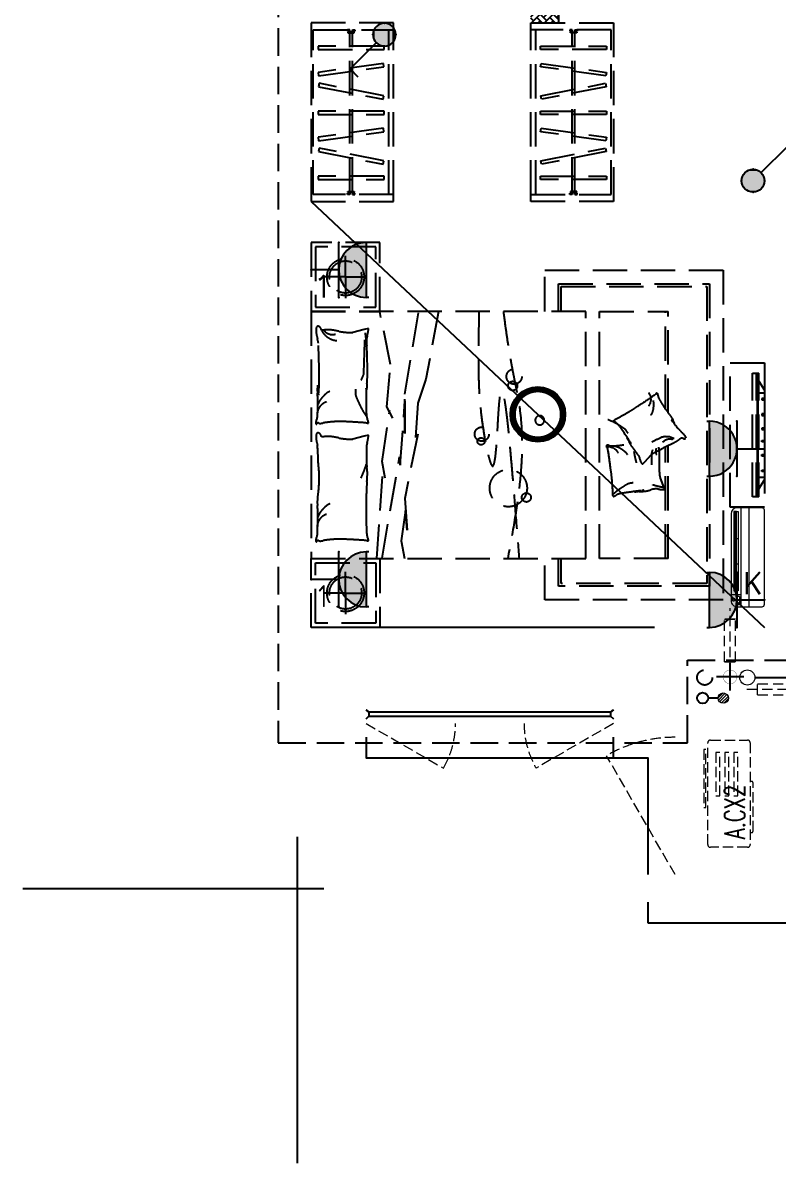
# Model space of a CAD drawing. Extents: x 3443499 to 7125205, y -1700016 to -264854.
# Drawn here: x 3685909 to 3691409, y -840553 to -832253 of the extents above; entities that cross this region are included whole.
import ezdxf
from ezdxf.enums import TextEntityAlignment as Align

# ---------------------------------------------------------------- set-up
doc = ezdxf.new("R2010")
doc.units = 0
doc.header["$LTSCALE"] = 1000
doc.header["$MEASUREMENT"] = 0
for name, pattern in [('__DASH', [0.35, 0.25, -0.1]), ('A户型$0$DASH', [0.35, 0.25, -0.1]), ('DASH', [0.35, 0.25, -0.1]), ('HIDDEN', [0.375, 0.25, -0.125])]:
    doc.linetypes.add(name, pattern=pattern)
doc.layers.get('0').update_dxf_attribs({"linetype": 'CONTINUOUS'})
for name, color, linetype in [('!!电气', 1, 'CONTINUOUS'), ('!校对', 2, 'CONTINUOUS'), ('3-栏杆1', 252, 'CONTINUOUS'), ('3.5方案汇报，与郭总、侯月琴确定户型_t8$0$2020.03.04 -1安徽标准化洋房户型(UA）_t8_t8$0$看线', 154, 'CONTINUOUS'), ('5fur', 175, 'CONTINUOUS'), ('EQUIP-插座', 3, 'CONTINUOUS'), ('EQUIP-照明', 3, 'CONTINUOUS'), ('LVTRY', 252, 'CONTINUOUS'), ('TEL_TEXT', 7, 'CONTINUOUS'), ('VPIPE-凝结', 150, 'CONTINUOUS'), ('VPIPE-雨水', 4, 'DASH'), ('保温', 6, 'CONTINUOUS'), ('机电标识类', 1, 'CONTINUOUS'), ('看线', 185, 'CONTINUOUS')]:
    doc.layers.add(name, color=color, linetype=linetype)
for name, color, linetype, lineweight in [('EQUIP_地漏', 7, 'CONTINUOUS', 18), ('VPIPE-废水', 31, 'TG_F', 18), ('WINDOW', 146, 'CONTINUOUS', 20), ('平面-空调室内机', 176, 'CONTINUOUS', 9), ('平面-空调预留孔', 252, 'CONTINUOUS', 15), ('空调', 76, 'CONTINUOUS', 13)]:
    doc.layers.add(name, color=color, linetype=linetype, lineweight=lineweight)
doc.styles.add('_TCH_DIM', font='SIMPLEX', dxfattribs={"bigfont": 'GBCBIG'})
doc.styles.add('_TEL_ATTDEF', font='gbenor', dxfattribs={"bigfont": 'gbcbig'})
doc.styles.add('_TEL_DIM', font='SIMPLEX', dxfattribs={"width": 0.8, "height": 3.5, "bigfont": 'HZTXT'})
doc.styles.add('DIM_FONT', font='SIMPLEX', dxfattribs={"width": 0.7, "bigfont": 'GBCBIG'})
doc.styles.get("Standard").update_dxf_attribs({"font": 'gbenor.shx', "bigfont": 'gbcbig.shx'})
doc.styles.add('TG_LINETYPE', font='SIMPLEX', dxfattribs={"width": 0.8, "height": 3, "bigfont": 'HZTXT'})
doc.linetypes.add('TG_F', pattern='A,2,-0.3,["F",TG_LINETYPE,S=0.1,R=0,X=-0.23,Y=-0.15],0', length=2.3)

# ---------------------------------------------------------------- blocks, each defined once
blk = doc.blocks.new('$equip$00001150')
at = {"const_width": 0.1}
blk.add_lwpolyline([(-0.45, 0, 1), (0.45, 0, 1)], format="xyb", close=True, dxfattribs=at)
blk.add_circle((0, 0), 0.5)
at = {"flags": 9}
blk.add_attdef('A', (0, 0), '', height=0.00002, dxfattribs=at)
blk = doc.blocks.new('$equip$00001237')
for p, q in [((-0.5, 1.05), (-0.5, 1)), ((0.5, 1.05), (0.5, 1)), ((-0.5, 1), (0.5, 1)), ((0.5, 0.5), (-0.5, 0.5)), ((0, 0.5), (0, 0))]:
    blk.add_line(p, q)
blk.add_arc((0, 1), 0.5, 180, 0)
for p in [(0, 1), (-0.5, 0.5), (0.5, 0.5), (0, 0)]:
    blk.add_point(p)
for points in [[(0.433, 0.75), (-0.433, 0.75), (0.5, 1), (-0.5, 1)], [(0.25, 0.567), (-0.25, 0.567), (0.433, 0.75), (-0.433, 0.75)], [(0, 0.5), (0, 0.5), (0.25, 0.567), (-0.25, 0.567)]]:
    blk.add_solid(points)
at = {"flags": 9}
blk.add_attdef('A', (0, 0), '', height=0.00002, dxfattribs=at)
blk = doc.blocks.new('$equip$00001764')
for p, q in [((-0.5, 1.05), (-0.5, 1)), ((0.5, 1.05), (0.5, 1)), ((-0.5, 1), (0.5, 1)), ((0.5, 0.5), (-0.5, 0.5)), ((0, 0.5), (0, 0))]:
    blk.add_line(p, q)
blk.add_arc((0, 1), 0.5, 180, 0)
for p in [(-0.5, 0.5), (0.5, 0.5), (0, 0)]:
    blk.add_point(p)
for points in [[(0.433, 0.75), (-0.433, 0.75), (0.5, 1), (-0.5, 1)], [(0.25, 0.567), (-0.25, 0.567), (0.433, 0.75), (-0.433, 0.75)], [(0, 0.5), (0, 0.5), (0.25, 0.567), (-0.25, 0.567)]]:
    blk.add_solid(points)
at = {"color": 7, "style": '_TEL_DIM'}
blk.add_attdef('$TEXT$', text='', height=0.4, dxfattribs=at).set_placement((0.303, 0.211), align=Align.MIDDLE_CENTER)
at = {"color": 7, "style": '_TEL_DIM', "flags": 1}
blk.add_attdef('A', text='', height=0.00002, dxfattribs=at).set_placement((0, 0), align=Align.MIDDLE_CENTER)
blk = doc.blocks.new('$equip$00001962')
for p, q in [((0.147, 0.356), (0.625, 0.833)), ((0.625, 0.833), (0.766, 0.692))]:
    blk.add_line(p, q)
blk.add_circle((0, 0.208), 0.208)
for p in [(0, 0.417), (-0.208, 0.208), (0.208, 0.208), (0, 0)]:
    blk.add_point(p)
for points in [[(0, 0.417), (0, 0.417), (-0.104, 0.389), (0.104, 0.389)], [(-0.18, 0.313), (0.18, 0.313), (-0.208, 0.208), (0.208, 0.208)], [(-0.18, 0.104), (0.18, 0.104), (-0.208, 0.208), (0.208, 0.208)], [(-0.104, 0.389), (0.104, 0.389), (-0.18, 0.313), (0.18, 0.313)], [(-0.104, 0.028), (0.104, 0.028), (-0.18, 0.104), (0.18, 0.104)], [(0, 0), (0, 0), (-0.104, 0.028), (0.104, 0.028)]]:
    blk.add_solid(points)
at = {"layer": 'TEL_TEXT', "style": '_TEL_DIM', "flags": 1}
blk.add_attdef('A', text='', height=0.00002, dxfattribs=at).set_placement((0, 0), align=Align.MIDDLE_CENTER)
blk = doc.blocks.new('A$C00A30745')
at = {"layer": '5fur', "color": 252, "linetype": 'A户型$0$DASH'}
for p, q in [((600, 4400), (0, 4400)), ((0, 4400), (0, 3100)), ((600, 4350), (600, 4400)), ((1600, 4350), (1600, 4400)), ((1600, 4400), (2200, 4400)), ((2200, 4400), (2200, 3100)), ((15, 3150), (15, 4350)), ((15, 4350), (600, 4350)), ((280, 4350), (263.4, 4350)), ((263.4, 4350), (263.4, 4339.8)), ((263.4, 4339.8), (280, 4339.8)), ((313.4, 4332.2), (267.1, 4332.2)), ((267.1, 4332.2), (267.1, 4327.8)), ((267.1, 4327.8), (313.4, 4327.8)), ((280, 4332.2), (280, 4350)), ((280, 4339.8), (280, 4350)), ((280, 3172.1), (280, 4327.8)), ((300.5, 4332.2), (300.5, 4350)), ((300.5, 4350), (317.1, 4350)), ((300.5, 4339.8), (300.5, 4350)), ((317.1, 4339.8), (300.5, 4339.8)), ((300.5, 3172.1), (300.5, 4327.8)), ((313.4, 4327.8), (313.4, 4332.2)), ((317.1, 4350), (317.1, 4339.8)), ((565, 3150), (565, 4350)), ((600, 3150), (600, 4350)), ((2185, 4350), (1600, 4350)), ((1600, 3150), (1600, 4350)), ((1635, 3150), (1635, 4350)), ((1899.5, 4350), (1882.9, 4350)), ((1882.9, 4350), (1882.9, 4339.8)), ((1882.9, 4339.8), (1899.5, 4339.8)), ((1886.6, 4332.2), (1932.9, 4332.2)), ((1886.6, 4327.8), (1886.6, 4332.2)), ((1932.9, 4327.8), (1886.6, 4327.8)), ((1899.5, 4332.2), (1899.5, 4350)), ((1899.5, 4339.8), (1899.5, 4350)), ((1899.5, 3172.1), (1899.5, 4327.8)), ((1920, 4332.2), (1920, 4350)), ((1920, 4350), (1936.6, 4350)), ((1920, 4339.8), (1920, 4350)), ((1936.6, 4339.8), (1920, 4339.8)), ((1920, 3172.1), (1920, 4327.8)), ((1932.9, 4332.2), (1932.9, 4327.8)), ((1936.6, 4350), (1936.6, 4339.8)), ((2185, 3150), (2185, 4350)), ((530, 4229.6), (50, 4229.6)), ((50, 4229.6), (50, 4204.6)), ((50, 4204.6), (530, 4204.6)), ((530, 4204.6), (530, 4229.6)), ((1670, 4204.6), (1670, 4229.6)), ((1670, 4229.6), (2150, 4229.6)), ((2150, 4204.6), (1670, 4204.6)), ((2150, 4229.6), (2150, 4204.6)), ((526, 4104.7), (50.6, 4039.1)), ((54, 4014.3), (529.5, 4080)), ((529.5, 4080), (526, 4104.7)), ((1670.5, 4080), (1674, 4104.7)), ((2146, 4014.3), (1670.5, 4080)), ((1674, 4104.7), (2149.5, 4039.1)), ((50.6, 4039.1), (54, 4014.3)), ((2149.5, 4039.1), (2146, 4014.3)), ((56.7, 3959.7), (52, 3935.1)), ((52, 3935.1), (523.3, 3844.5)), ((528, 3869), (56.7, 3959.7)), ((1672, 3869), (2143.3, 3959.7)), ((2148, 3935.1), (1676.7, 3844.5)), ((2143.3, 3959.7), (2148, 3935.1)), ((523.3, 3844.5), (528, 3869)), ((1676.7, 3844.5), (1672, 3869)), ((530, 3757.1), (50, 3757.1)), ((50, 3757.1), (50, 3732.1)), ((530, 3732.1), (530, 3757.1)), ((1670, 3732.1), (1670, 3757.1)), ((1670, 3757.1), (2150, 3757.1)), ((2150, 3757.1), (2150, 3732.1)), ((50, 3732.1), (530, 3732.1)), ((2150, 3732.1), (1670, 3732.1)), ((526, 3632.2), (50.6, 3566.6)), ((54, 3541.8), (529.5, 3607.5)), ((529.5, 3607.5), (526, 3632.2)), ((1670.5, 3607.5), (1674, 3632.2)), ((2146, 3541.8), (1670.5, 3607.5)), ((1674, 3632.2), (2149.5, 3566.6)), ((50.6, 3566.6), (54, 3541.8)), ((56.7, 3487.2), (52, 3462.6)), ((528, 3396.5), (56.7, 3487.2)), ((1672, 3396.5), (2143.3, 3487.2)), ((2143.3, 3487.2), (2148, 3462.6)), ((2149.5, 3566.6), (2146, 3541.8)), ((52, 3462.6), (523.3, 3372)), ((2148, 3462.6), (1676.7, 3372)), ((523.3, 3372), (528, 3396.5)), ((1676.7, 3372), (1672, 3396.5)), ((530, 3284.6), (50, 3284.6)), ((50, 3284.6), (50, 3259.6)), ((50, 3259.6), (530, 3259.6)), ((530, 3259.6), (530, 3284.6)), ((1670, 3259.6), (1670, 3284.6)), ((1670, 3284.6), (2150, 3284.6)), ((2150, 3259.6), (1670, 3259.6)), ((2150, 3284.6), (2150, 3259.6)), ((263.4, 3160.2), (280, 3160.2)), ((263.4, 3150), (263.4, 3160.2)), ((267.1, 3172.2), (313.4, 3172.2)), ((267.1, 3167.8), (267.1, 3172.2)), ((313.4, 3167.8), (267.1, 3167.8)), ((280, 3167.8), (280, 3150)), ((280, 3150), (280, 3167.8)), ((280, 3160.2), (280, 3150)), ((300.5, 3167.8), (300.5, 3150)), ((300.5, 3150), (300.5, 3167.8)), ((300.5, 3160.2), (300.5, 3150)), ((317.1, 3160.2), (300.5, 3160.2)), ((313.4, 3172.2), (313.4, 3167.8)), ((317.1, 3150), (317.1, 3160.2)), ((1882.9, 3160.2), (1899.5, 3160.2)), ((1882.9, 3150), (1882.9, 3160.2)), ((1886.6, 3172.2), (1886.6, 3167.8)), ((1932.9, 3172.2), (1886.6, 3172.2)), ((1886.6, 3167.8), (1932.9, 3167.8)), ((1899.5, 3167.8), (1899.5, 3150)), ((1899.5, 3150), (1899.5, 3167.8)), ((1899.5, 3160.2), (1899.5, 3150)), ((1920, 3167.8), (1920, 3150)), ((1920, 3150), (1920, 3167.8)), ((1920, 3160.2), (1920, 3150)), ((1936.6, 3160.2), (1920, 3160.2)), ((1932.9, 3167.8), (1932.9, 3172.2)), ((1936.6, 3150), (1936.6, 3160.2)), ((0, 3100), (600, 3100)), ((600, 3150), (15, 3150)), ((280, 3150), (263.4, 3150)), ((300.5, 3150), (317.1, 3150)), ((600, 3100), (600, 3150)), ((1600, 3150), (2185, 3150)), ((1600, 3100), (1600, 3150)), ((2200, 3100), (1600, 3100)), ((1899.5, 3150), (1882.9, 3150)), ((1920, 3150), (1936.6, 3150)), ((0, 2800), (0, 2300)), ((500, 2800), (0, 2800)), ((30, 2770), (30, 2330)), ((470, 2770), (30, 2770)), ((470, 2330), (470, 2770)), ((500, 2300), (500, 2800)), ((250, 2550), (250, 2705)), ((1700, 2300), (1700, 2600)), ((1700, 2600), (3000, 2600)), ((3000, 2600), (3000, 200)), ((250, 2550), (95, 2550)), ((250, 2550), (250, 2395)), ((250, 2550), (405, 2550)), ((1800, 2300), (1800, 2500)), ((1800, 2500), (2900, 2500)), ((2900, 2500), (2900, 300)), ((1820, 2300), (1820, 2480)), ((1820, 2480), (2880, 2480)), ((2880, 2480), (2880, 320)), ((30, 2330), (470, 2330)), ((0, 2300), (0, 500)), ((2000, 2300), (0, 2300)), ((0, 2300), (500, 2300)), ((577.2, 1911.9), (498.5, 2300)), ((681.6, 1697.4), (781.9, 2300)), ((926.6, 2300), (835.5, 1807.4)), ((2000, 500), (2000, 2300)), ((2100, 500), (2100, 2300)), ((2100, 2300), (2600, 2300)), ((2580, 1589.4), (2580, 2300)), ((2600, 1562.3), (2600, 2300)), ((386.2, 2167.8), (303.6, 2147.1)), ((416.2, 2175.3), (386.2, 2167.8)), ((549.7, 1603.9), (577.2, 1911.9)), ((3050, 1925), (3300, 1925)), ((3050, 875), (3050, 1925)), ((3300, 1925), (3300, 875)), ((3213.4, 950), (3213.4, 1850)), ((3213.4, 1850), (3257.8, 1850)), ((3241.9, 950), (3241.9, 1850)), ((3241.9, 1843.3), (3257.8, 1843.3)), ((3241.9, 1834.2), (3257.8, 1834.2)), ((3257.8, 950), (3257.8, 1850)), ((835.5, 1807.4), (775.1, 1631.4)), ((3241.9, 1825), (3257.8, 1825)), ((3241.9, 1815.9), (3257.8, 1815.9)), ((3241.9, 1806.7), (3257.8, 1806.7)), ((3241.9, 1797.6), (3257.8, 1797.6)), ((3241.9, 1788.4), (3257.8, 1788.4)), ((3241.9, 1779.3), (3257.8, 1779.3)), ((3241.9, 1770.1), (3257.8, 1770.1)), ((3241.9, 1761), (3257.8, 1761)), ((3241.9, 1751.8), (3257.8, 1751.8)), ((3257.8, 1792), (3300, 1725.3)), ((681.6, 1411.3), (681.6, 1697.4)), ((3241.9, 1742.7), (3257.8, 1742.7)), ((3241.9, 1733.5), (3257.8, 1733.5)), ((3241.9, 1724.4), (3257.8, 1724.4)), ((3241.9, 1715.2), (3257.8, 1715.2)), ((3241.9, 1706.1), (3257.8, 1706.1)), ((3241.9, 1696.9), (3257.8, 1696.9)), ((3241.9, 1687.8), (3257.8, 1687.8)), ((3241.9, 1678.6), (3257.8, 1678.6)), ((3241.9, 1669.5), (3257.8, 1669.5)), ((3241.9, 1660.3), (3257.8, 1660.3)), ((3257.8, 1707.4), (3300, 1707.4)), ((3280.4, 1666.6), (3280.4, 1655.9)), ((3300, 1666.6), (3280.4, 1666.6)), ((3300, 1725.3), (3300, 1074.7)), ((3300, 1655.9), (3300, 1666.6)), ((516.7, 1207.8), (571.7, 1581.9)), ((593.7, 1521.4), (549.7, 1603.9)), ((648.6, 1180.3), (681.6, 1647.9)), ((681.6, 1647.9), (681.6, 1411.3)), ((775.1, 1631.4), (753.3, 1296.7)), ((3241.9, 1651.2), (3257.8, 1651.2)), ((3241.9, 1642), (3257.8, 1642)), ((3241.9, 1632.8), (3257.8, 1632.8)), ((3241.9, 1623.7), (3257.8, 1623.7)), ((3241.9, 1614.5), (3257.8, 1614.5)), ((3241.9, 1605.4), (3257.8, 1605.4)), ((3241.9, 1596.2), (3257.8, 1596.2)), ((3241.9, 1587.1), (3257.8, 1587.1)), ((3241.9, 1577.9), (3257.8, 1577.9)), ((3280.4, 1655.9), (3300, 1655.9)), ((3241.9, 1568.8), (3257.8, 1568.8)), ((3241.9, 1559.6), (3257.8, 1559.6)), ((3241.9, 1550.5), (3257.8, 1550.5)), ((3241.9, 1541.3), (3257.8, 1541.3)), ((3241.9, 1532.2), (3257.8, 1532.2)), ((3241.9, 1523), (3257.8, 1523)), ((3241.9, 1513.9), (3257.8, 1513.9)), ((3241.9, 1504.7), (3257.8, 1504.7)), ((3241.9, 1495.6), (3257.8, 1495.6)), ((3280.4, 1553.5), (3280.4, 1542.8)), ((3300, 1553.5), (3280.4, 1553.5)), ((3280.4, 1542.8), (3300, 1542.8)), ((3300, 1542.8), (3300, 1553.5)), ((3241.9, 1486.4), (3257.8, 1486.4)), ((3241.9, 1477.3), (3257.8, 1477.3)), ((3241.9, 1468.1), (3257.8, 1468.1)), ((3241.9, 1459), (3257.8, 1459)), ((3241.9, 1449.8), (3257.8, 1449.8)), ((3241.9, 1440.7), (3257.8, 1440.7)), ((3241.9, 1431.5), (3257.8, 1431.5)), ((3241.9, 1422.4), (3257.8, 1422.4)), ((3241.9, 1413.2), (3257.8, 1413.2)), ((3280.4, 1450.5), (3280.4, 1439.8)), ((3300, 1450.5), (3280.4, 1450.5)), ((3280.4, 1439.8), (3300, 1439.8)), ((3300, 1439.8), (3300, 1450.5)), ((386.2, 1391.5), (303.6, 1370.8)), ((416.2, 1399), (386.2, 1391.5)), ((775.1, 1405.8), (681.6, 938.2)), ((3241.9, 1404), (3257.8, 1404)), ((3241.9, 1394.9), (3257.8, 1394.9)), ((3241.9, 1385.7), (3257.8, 1385.7)), ((3241.9, 1376.6), (3257.8, 1376.6)), ((3241.9, 1367.4), (3257.8, 1367.4)), ((3241.9, 1358.3), (3257.8, 1358.3)), ((3241.9, 1349.1), (3257.8, 1349.1)), ((3241.9, 1340), (3257.8, 1340)), ((3241.9, 1330.8), (3257.8, 1330.8)), ((3280.4, 1349.5), (3280.4, 1360.2)), ((3280.4, 1360.2), (3300, 1360.2)), ((3300, 1349.5), (3280.4, 1349.5)), ((3300, 1360.2), (3300, 1349.5)), ((2428.4, 1205.4), (2475.9, 1256.8)), ((2580, 500), (2580, 1312.1)), ((2600, 500), (2600, 1321.6)), ((3241.9, 1321.7), (3257.8, 1321.7)), ((3241.9, 1312.5), (3257.8, 1312.5)), ((3241.9, 1303.4), (3257.8, 1303.4)), ((3241.9, 1294.2), (3257.8, 1294.2)), ((3241.9, 1285.1), (3257.8, 1285.1)), ((3241.9, 1275.9), (3257.8, 1275.9)), ((3241.9, 1266.8), (3257.8, 1266.8)), ((3241.9, 1257.6), (3257.8, 1257.6)), ((3241.9, 1248.5), (3257.8, 1248.5)), ((3280.4, 1246.5), (3280.4, 1257.2)), ((3280.4, 1257.2), (3300, 1257.2)), ((3300, 1246.5), (3280.4, 1246.5)), ((3300, 1257.2), (3300, 1246.5)), ((478.8, 500), (522.2, 1163.8)), ((516.7, 503.7), (643.1, 1240.8)), ((538.7, 1086.8), (516.7, 1207.8)), ((643.1, 1240.8), (648.6, 1180.3)), ((2411.2, 1186.8), (2428.4, 1205.4)), ((3241.9, 1239.3), (3257.8, 1239.3)), ((3241.9, 1230.2), (3257.8, 1230.2)), ((3241.9, 1221), (3257.8, 1221)), ((3241.9, 1211.9), (3257.8, 1211.9)), ((3241.9, 1202.7), (3257.8, 1202.7)), ((3241.9, 1193.6), (3257.8, 1193.6)), ((3241.9, 1184.4), (3257.8, 1184.4)), ((3241.9, 1175.2), (3257.8, 1175.2)), ((3241.9, 1166.1), (3257.8, 1166.1)), ((2565.8, 1028.4), (2539.8, 1093.4)), ((3241.9, 1156.9), (3257.8, 1156.9)), ((3241.9, 1147.8), (3257.8, 1147.8)), ((3241.9, 1138.6), (3257.8, 1138.6)), ((3241.9, 1129.5), (3257.8, 1129.5)), ((3241.9, 1120.3), (3257.8, 1120.3)), ((3241.9, 1111.2), (3257.8, 1111.2)), ((3241.9, 1102), (3257.8, 1102)), ((3241.9, 1092.9), (3257.8, 1092.9)), ((3241.9, 1083.7), (3257.8, 1083.7)), ((3257.8, 1092.5), (3300, 1092.5)), ((3280.4, 1133.4), (3280.4, 1144.1)), ((3280.4, 1144.1), (3300, 1144.1)), ((3300, 1133.4), (3280.4, 1133.4)), ((3300, 1144.1), (3300, 1133.4)), ((2575.2, 1004.8), (2565.8, 1028.4)), ((3241.9, 1074.6), (3257.8, 1074.6)), ((3241.9, 1065.4), (3257.8, 1065.4)), ((3241.9, 1056.3), (3257.8, 1056.3)), ((3241.9, 1047.1), (3257.8, 1047.1)), ((3241.9, 1038), (3257.8, 1038)), ((3241.9, 1028.8), (3257.8, 1028.8)), ((3241.9, 1019.7), (3257.8, 1019.7)), ((3241.9, 1010.5), (3257.8, 1010.5)), ((3241.9, 1001.4), (3257.8, 1001.4)), ((3257.8, 1008), (3300, 1074.7)), ((681.6, 938.2), (698.1, 707.2)), ((3257.8, 950), (3213.4, 950)), ((3241.9, 992.2), (3257.8, 992.2)), ((3241.9, 983.1), (3257.8, 983.1)), ((3241.9, 973.9), (3257.8, 973.9)), ((3241.9, 964.8), (3257.8, 964.8)), ((3241.9, 955.6), (3257.8, 955.6)), ((687.1, 850.2), (654.1, 630.2)), ((698.1, 707.2), (687.1, 850.2)), ((3300, 875), (3050, 875)), ((654.1, 630.2), (678.8, 500)), ((0, 500), (2000, 500)), ((0, 0), (0, 500)), ((0, 500), (500, 500)), ((500, 500), (500, 0)), ((1700, 200), (1700, 500)), ((1800, 300), (1800, 500)), ((1820, 320), (1820, 500)), ((2600, 500), (2100, 500)), ((30, 30), (30, 470)), ((30, 470), (470, 470)), ((470, 470), (470, 30)), ((250, 250), (250, 405)), ((250, 250), (95, 250)), ((250, 250), (250, 95)), ((250, 250), (405, 250)), ((2900, 300), (1800, 300)), ((2880, 320), (1820, 320)), ((3000, 200), (1700, 200)), ((500, 0), (0, 0)), ((470, 30), (30, 30))]:
    blk.add_line(p, q, dxfattribs=at)
for centre, radius in [((250, 2550), 135), ((250, 2550), 117), ((1477.4, 1825.4), 55.7), ((1467, 1757.3), 33.5), ((1241.9, 1406.3), 51.6), ((1236.6, 1353.9), 26.2), ((1435.5, 1013.4), 135.8), ((1566.4, 945.3), 33.1), ((250, 250), 135), ((250, 250), 117)]:
    blk.add_circle(centre, radius, dxfattribs=at)
for centre, radius, start, end in [((125.8, 2163.2), 90.4, 168.72762, 180), ((196.5, 2163.2), 161.1, 180, 188.43719), ((50, 2178.3), 13.1, 63.41948, 168.72762), ((40.6, 2159.5), 34.2, 4.40021, 63.41948), ((127.8, 1673.4), 491.8, 90, 96.23236), ((199.1, 2226.3), 139.9, 207.20359, 224.90238), ((163.1, 2216.9), 89.9, 216.26407, 228.55709), ((127.8, 1961.2), 204, 80.31563, 90), ((13.7, 1292.8), 882, 77.80162, 80.31563), ((147.3, 2193.6), 270.8, 350.5159, 355.91706), ((416.4, 2174.4), 0.917, 355.91706, 104.04494), ((338.6, 2184.3), 304.8, 188.43719, 195.74398), ((-187.9, 2035.9), 242.2, 7.54685, 15.74398), ((199.1, 2226.3), 139.9, 224.90238, 242.60117), ((138.5, 2189), 52.6, 228.55709, 244.64488), ((180.6, 2278), 151.1, 244.64488, 248.18508), ((200.9, 2328.6), 205.6, 248.18508, 251.2201), ((152.8, 2187.1), 56.2, 251.2201, 270), ((199.1, 2226.3), 139.9, 242.60117, 253.48502), ((152.8, 2222.5), 91.5, 270, 284.68511), ((199.1, 2226.3), 139.9, 253.48502, 264.36887), ((267.1, 2464.9), 317.1, 257.80162, 261.99495), ((314.6, 2803.2), 658.8, 261.99495, 267.33512), ((287.2, 2212.8), 67.7, 267.33512, 284.04519), ((-54611, 3824.6), 55029.2, 357.93485, 358.25039), ((2265.2, 2340.1), 1882.9, 185.96586, 188.19562), ((547.2, 2079.5), 145.9, 173.56595, 191.55856), ((521.2, 2082.4), 119.7, 162.61359, 173.56595), ((187.8, 2186.8), 229.7, 342.61359, 350.5159), ((-5904.9, 1802.2), 5963, 359.99877, 2.5519), ((-3385.7, 1862.1), 3794.7, 359.32121, 2.84191), ((-304.1, 2114.2), 738.7, 336.51559, 338.34226), ((196.9, 1735.3), 152.4, 169.81012, 177.46141), ((1934, 1868.1), 1890.1, 183.21004, 185.38127), ((-990.8, 1802.1), 1049, 353.9133, 0), ((-304.1, 2114.2), 738.7, 334.68893, 336.51559), ((1618.3, 1673.5), 1216.5, 175.38242, 177.39037), ((-994.5, 1884.5), 1404.8, 355.38242, 357.25094), ((334, 1729.2), 289.7, 177.46141, 184.80185), ((-824.8, 1631.9), 873.2, 0.57574, 4.80185), ((374.1, 1414.3), 391.6, 136.18849, 141.61143), ((254, 1529.6), 225.2, 129.03494, 136.18849), ((143.2, 1666.2), 49.3, 118.31676, 129.03494), ((214.8, 1533.4), 200.2, 113.00277, 118.31676), ((593.9, 1715.8), 272.1, 176.4448, 184.08277), ((380.4, 1700.6), 58, 184.08277, 200.67428), ((800.1, 1859), 506.6, 200.67428, 204.32653), ((6117.7, 1644.8), 5718.5, 179.02962, 180.28654), ((340.7, 1721), 62.9, 7.22403, 19.21371), ((4123.7, -1004.9), 3143.6, 121.67181, 123.77805), ((2534.5, 1733.6), 81.5, 197.2772, 217.42832), ((2551.2, 1680), 81.5, 177.12608, 197.2772), ((2589, 1556), 162.9, 130.89334, 135.3219), ((2348.8, 1830.9), 202.1, 311.34593, 315.3219), ((2487, 1715.1), 26.9, 281.79146, 311.34593), ((2515.4, 1687.6), 12.8, 101.79146, 145.20284), ((2515.2, 1702.6), 3.51, 145.20284, 225.1055), ((2511.9, 1706.5), 1.9, 283.64848, 45.1055), ((2514.8, 1710.1), 2.81, 235.00075, 283.64848), ((2531.9, 1720), 20.6, 217.51499, 235.00075), ((2543.7, 1704.1), 23.7, 182.56119, 217.51499), ((2485.8, 1668.9), 44.3, 2.56119, 27.95326), ((1953.9, 1320.6), 674.3, 27.95326, 31.30456), ((141.7, 1546.5), 99.2, 143.91364, 164.06476), ((-1445.8, 1625.6), 1494.3, 358.09211, 0.57574), ((267.1, 1537.9), 234, 152.76041, 159.13972), ((127.3, 1609.9), 76.8, 141.61143, 152.76041), ((141.7, 1546.5), 99.2, 126.17665, 143.91364), ((141.7, 1546.5), 99.2, 108.43965, 126.17665), ((1643.6, 2240.3), 1432.3, 204.32653, 206.49848), ((641.6, 1740.7), 312.6, 206.49848, 212.13498), ((1563.3, 1622.1), 1164, 180.28654, 183.57397), ((2899.1, 611.1), 1121.5, 120.15749, 121.57936), ((2667.9, 1133.1), 557.6, 121.57936, 126.58119), ((2532.1, 1580.6), 81.5, 141.6521, 159.38909), ((2549.6, 1627.1), 81.5, 159.38909, 177.12608), ((2665.1, 1530.6), 185, 162.24738, 169.40094), ((2809.4, 1558), 321.7, 169.40094, 174.82388), ((2680.8, 1670.5), 192.2, 185.97286, 192.35216), ((2555.9, 1623.7), 63.1, 174.82388, 185.97286), ((1529.3, 954), 1227.5, 31.30456, 33.78819), ((2013, 1150), 717.3, 33.78819, 38.01429), ((62.2, 1490.7), 28.9, 149.34875, 184.30254), ((-9.1, 1532.9), 53.9, 329.34875, 354.74081), ((141.7, 1546.5), 99.2, 164.06476, 184.21588), ((-772.7, 1603.2), 820.8, 354.74081, 358.09211), ((224.8, 585.6), 913.1, 93.36875, 97.6809), ((211.1, 819.5), 678.7, 88.36691, 93.36875), ((191.5, 133.3), 1365.2, 86.94504, 88.36691), ((-462.4, -12119.6), 13635.6, 86.49514, 86.94504), ((993.8, 1962), 728.6, 212.13498, 215.82629), ((547.2, 1558.6), 145.9, 183.57397, 192.86904), ((449.1, 1536.2), 45.3, 192.86904, 207.28412), ((340.6, 1480.3), 76.7, 16.22115, 27.28412), ((330.3, 1477.3), 87.5, 7.12039, 16.22115), ((2409.8, 2057.6), 598.6, 245.34743, 249.03873), ((2325.2, 1720.5), 256.8, 239.71093, 245.34743), ((2196.6, 1519.5), 15.9, 293.21409, 319.91021), ((2202.1, 1504.2), 1.09, 319.91021, 40.33284), ((2156.2, 1448.9), 71.9, 40.33284, 49.4336), ((2339.5, 1280.1), 263.8, 113.21409, 119.70759), ((2179.9, 1440.6), 63, 49.4336, 60.49656), ((7862.9, -8162.7), 11201.4, 119.70759, 120.15749), ((2617, 1466.2), 164.5, 146.21521, 151.52921), ((2518.9, 1545.3), 40.5, 151.52921, 162.24738), ((2813.9, 1670.3), 238, 210.67386, 218.01429), ((2196.9, 1144.4), 560.8, 33.21245, 40.7593), ((2754.7, 1597.7), 159, 213.23473, 227.4115), ((2741.6, 1572.7), 125.2, 203.02257, 210.67386), ((2246.9, 1310.6), 434.8, 23.02257, 27.12575), ((58.4, 1490.4), 25.1, 184.30254, 201.7883), ((38.3, 1482.4), 3.42, 201.7883, 250.43603), ((37.9, 1481.3), 2.32, 250.43603, 11.89306), ((50, 1402.1), 13.1, 63.41948, 168.72762), ((44.4, 1482.7), 4.28, 111.9904, 191.89306), ((48.6, 1472.2), 15.6, 68.57902, 111.9904), ((66.3, 1517.3), 32.8, 248.57902, 278.13348), ((40.6, 1383.2), 34.2, 4.40021, 63.41948), ((36.1, 1728.3), 246, 278.13348, 282.10946), ((129.3, 1293.9), 198.3, 97.6809, 102.10946), ((351.5, 1169.8), 321.2, 80.00164, 86.49514), ((410.6, 1505.2), 19.3, 260.00164, 286.69777), ((415.8, 1487.9), 1.32, 286.69777, 7.12039), ((2849.6, 2479.8), 1176.6, 237.53897, 239.71093), ((2246.7, 1515.3), 37.2, 226.08148, 240.49656), ((2324.3, 1554.7), 119.8, 216.78642, 226.08148), ((3038.6, 1996.1), 956.2, 213.49899, 216.78642), ((2501.4, 1800.1), 416.2, 233.88673, 237.53897), ((6246.1, 3929.7), 4697.7, 212.24207, 213.49899), ((2315.9, 1477.7), 47.6, 217.29522, 233.88673), ((2482.1, 1549.8), 223.5, 209.65725, 217.29522), ((2535.5, 1301.5), 199, 40.7593, 48.95643), ((2873.3, 1597.8), 250.4, 221.64964, 228.95643), ((125.8, 1387), 90.4, 168.72762, 180), ((196.5, 1387), 161.1, 180, 188.43719), ((338.6, 1408), 304.8, 188.43719, 195.74398), ((127.8, 897.1), 491.8, 90, 96.23236), ((127.8, 1184.9), 204, 80.31563, 90), ((13.7, 516.5), 882, 77.80162, 80.31563), ((267.1, 1688.6), 317.1, 257.80162, 261.99495), ((314.6, 2027), 658.8, 261.99495, 267.33512), ((287.2, 1436.5), 67.7, 267.33512, 284.04519), ((521.2, 1306.1), 119.7, 162.61359, 173.56595), ((187.8, 1410.6), 229.7, 342.61359, 350.5159), ((147.3, 1417.3), 270.8, 350.5159, 355.91706), ((416.4, 1398.1), 0.917, 355.91706, 104.04494), ((2103, 2544.1), 1227.5, 275.86252, 278.12483), ((1368.2, 671.7), 1168.4, 34.70507, 37.22541), ((3176, 1856.8), 999.3, 208.59486, 210.60282), ((1321.1, 763), 1154, 28.59486, 30.46338), ((1821.7, 2811.1), 1601.4, 294.2755, 297.19063), ((5161.6, -4097.6), 5994.1, 114.94957, 115.82362), ((2541.9, 1501), 115, 275.81362, 286.69747), ((2519.7, 1413.3), 75.2, 303.21245, 317.89755), ((2598.6, 1503.4), 115, 258.11483, 275.81362), ((2564, 1407.6), 46.1, 284.43255, 303.21245), ((2555.9, 1534.5), 168.9, 281.39752, 284.43255), ((2581, 1493.9), 124.1, 277.85733, 281.39752), ((2611.7, 1415), 43.2, 261.76954, 277.85733), ((2667, 1489), 115, 240.41604, 258.11483), ((2643.5, 1441.3), 73.8, 249.47651, 261.76954), ((2725, 1197), 167.6, 113.52808, 123.21245), ((2914.8, 1038.6), 404, 123.21245, 129.44481), ((2696.5, 1348.7), 28.1, 37.61265, 96.63192), ((2819.6, 1481.5), 132.4, 213.21245, 221.64964), ((2728.7, 1369.9), 10.8, 96.63192, 201.94007), ((2789.6, 1421.3), 74.3, 201.94007, 213.21245), ((-4073.2, 1052.2), 4127.5, 1.80855, 3.79399), ((2065.3, 1264.2), 1664, 178.09487, 183.41789), ((2155.8, 1396.2), 81.5, 261.83517, 281.98628), ((2151.3, 1320.3), 2.81, 119.55871, 168.20644), ((2150.4, 1320.4), 1.9, 168.20644, 289.66346), ((2160.1, 1304.8), 20.6, 102.07295, 119.55871), ((2152.2, 1315.3), 3.51, 29.76081, 109.66346), ((2144.1, 1310.7), 12.8, 346.34942, 29.76081), ((2160.7, 1301.7), 23.7, 67.11915, 102.07295), ((2182.8, 1301.3), 26.9, 166.34942, 195.90389), ((2351.2, 1349.3), 202.1, 195.90389, 199.87987), ((2007.9, 1225.2), 162.9, 15.4513, 19.87987), ((-945.4, 812.9), 3143.6, 6.22977, 8.33601), ((2187.1, 1364.4), 44.3, 247.11915, 272.51122), ((2211.4, 1388.3), 81.5, 241.68405, 261.83517), ((2159.5, 1993.8), 674.3, 272.51122, 275.86252), ((2258.5, 1364.2), 81.5, 223.94705, 241.68405), ((2275.7, 1501.3), 192.2, 250.53082, 256.91013), ((2293, 1328.4), 81.5, 206.21006, 223.94705), ((2264.3, 1368.3), 63.1, 239.38184, 250.53082), ((2432.6, 1569), 321.7, 233.9589, 239.38184), ((2395.3, 1427), 185, 226.80534, 233.9589), ((2319.2, 1301.3), 40.5, 216.08717, 226.80534), ((2432.8, 1355.9), 164.5, 210.77318, 216.08717), ((2200.2, 1182.2), 189, 30.46338, 44.77101), ((1753.4, 1177.8), 606.8, 7.90137, 9.72804), ((1760, 1139.7), 606.8, 9.72804, 11.5547), ((2470.1, 1332.1), 119.9, 206.77839, 224.77101), ((2479.7, 1274.5), 98.4, 195.82603, 206.77839), ((2447.6, 1304.7), 55.6, 300.54756, 317.25764), ((4078.4, 1231.8), 1601.4, 178.83346, 181.74859), ((2590.9, 1246.9), 115, 160.37158, 171.25543), ((2590.9, 1246.9), 115, 157.22683, 160.37158), ((2258, 1756.6), 541.2, 295.20739, 300.54756), ((2553.9, 1280.3), 46.1, 168.99051, 187.77041), ((2582.7, 1284.2), 75.2, 187.77041, 202.45551), ((2674.4, 1256.8), 168.9, 165.95548, 168.99051), ((2631, 1267.7), 124.1, 163.27903, 165.95548), ((2133, 1243.6), 404, 7.77041, 9.79586), ((2439.6, 1533.7), 260.5, 291.01407, 295.20739), ((2367.3, 1275.5), 167.6, 358.08604, 7.77041), ((-3459.3, 1230), 5994.1, 359.50753, 0.38159), ((-624.5, 1092.8), 682.7, 0, 7.54685), ((-304.1, 1404.9), 738.7, 340.57202, 342.80178), ((178.9, 1119), 230.1, 357.25094, 11.55856), ((1768.7, 1097.7), 606.8, 11.5547, 13.78446), ((1780, 1051.8), 606.8, 13.78446, 16.01422), ((2219.1, 1154.2), 188.7, 15.82603, 23.72834), ((2206.4, 1097.4), 222.4, 23.72834, 29.12951), ((2410.5, 1186.4), 0.753, 29.12951, 137.25738), ((2794.4, 1158.4), 260.5, 175.57203, 179.76536), ((-990.8, 1092.8), 1049, 353.9133, 0), ((-304.1, 1404.9), 738.7, 334.68893, 336.51559), ((-304.1, 1404.9), 738.7, 336.51559, 338.34226), ((-304.1, 1404.9), 738.7, 338.34226, 340.57202), ((-994.5, 1175.3), 1404.8, 355.38242, 357.25094), ((1632.6, 1046.3), 557.6, 6.13732, 11.13916), ((1071.8, 986), 1121.5, 4.71545, 6.13732), ((3075, 1157.2), 541.2, 179.76536, 185.10553), ((2591.4, 1114), 55.6, 185.10553, 201.8156), ((3761.8, 866.6), 3362.2, 177.39037, 179.02962), ((1618.3, 964.3), 1216.5, 175.38242, 177.39037), ((-8974, 157.3), 11201.4, 4.26555, 4.71545), ((2387.2, 792.3), 256.8, 124.26889, 129.90539), ((2905.1, 32.2), 1176.6, 122.09693, 124.26889), ((2501, 676.4), 416.2, 118.44469, 122.09693), ((2325.5, 1000.5), 47.6, 101.85318, 118.44469), ((2361.6, 828.4), 223.5, 94.21521, 101.85318), ((2409.6, 1179), 189, 275.02134, 289.32897), ((2511.8, 887.5), 119.9, 91.33635, 109.32897), ((2322.2, 452.2), 606.8, 72.45933, 74.286), ((2359.4, 441.7), 606.8, 74.286, 76.11266), ((2511.3, 909), 98.4, 80.38399, 91.33635), ((2401.2, 431.5), 606.8, 76.11266, 78.34243), ((2559.2, 1192), 188.7, 260.38399, 268.2863), ((2447.4, 422), 606.8, 78.34243, 80.57219), ((2560.3, 1225.8), 222.4, 268.2863, 273.68747), ((2574.5, 1004.6), 0.753, 273.68747, 21.81534), ((334, 911.1), 289.7, 177.46141, 184.80185), ((196.9, 917.1), 152.4, 169.81012, 177.46141), ((-474.1, 1037.7), 529.3, 349.81012, 353.9133), ((6117.7, 826.7), 5718.5, 179.02962, 180.28654), ((1933.3, 970.9), 263.8, 357.77205, 4.26555), ((2212.9, 960), 15.9, 177.77205, 204.46817), ((2606.4, 530.2), 598.6, 129.90539, 133.13391), ((2199.4, 953.9), 1.09, 204.46817, 284.8908), ((2181.2, 1022.3), 71.9, 284.8908, 293.99156), ((2184.8, 1014.2), 63, 293.99156, 305.05452), ((2242.4, 932.1), 37.2, 110.63945, 125.05452), ((2271.5, 854.8), 119.8, 101.34438, 110.63945), ((2436, 34.8), 956.2, 98.05695, 101.34438), ((2960.4, -3669.8), 4697.7, 96.80003, 98.05695), ((2165.6, 2138.7), 1168.4, 279.26303, 281.78337), ((2443.5, -9.8), 999.3, 93.15282, 95.16078), ((2325.1, 2140.3), 1154, 273.15282, 275.02134), ((-824.8, 813.7), 873.2, 0.57574, 4.80185), ((127.3, 791.7), 76.8, 141.61143, 152.76041), ((374.1, 596.2), 391.6, 136.18849, 141.61143), ((254, 711.4), 225.2, 129.03494, 136.18849), ((143.2, 848), 49.3, 118.31676, 129.03494), ((214.8, 715.2), 200.2, 113.00277, 118.31676), ((141.7, 728.4), 99.2, 164.06476, 184.21588), ((-2582.7, 806.6), 2630.7, 357.06345, 358.93534), ((141.7, 728.4), 99.2, 143.91364, 164.06476), ((-1445.8, 807.5), 1494.3, 358.09211, 0.57574), ((267.1, 719.7), 234, 152.76041, 159.13972), ((141.7, 728.4), 99.2, 126.17665, 143.91364), ((141.7, 728.4), 99.2, 108.43965, 126.17665), ((1563.3, 803.9), 1164, 180.28654, 183.57397), ((-9.1, 676.8), 53.9, 329.34875, 354.74081), ((1386.3, 754.8), 985.1, 181.36432, 184.94049), ((449.1, 680), 45.3, 192.86904, 207.28412), ((62.2, 634.6), 28.9, 149.34875, 184.30254), ((58.4, 634.3), 25.1, 184.30254, 201.7883), ((38.3, 626.2), 3.42, 201.7883, 250.43603), ((37.9, 625.2), 2.32, 250.43603, 11.89306), ((44.4, 626.5), 4.28, 111.9904, 191.89306), ((48.6, 616.1), 15.6, 68.57902, 111.9904), ((66.3, 661.1), 32.8, 248.57902, 278.13348), ((36.1, 872.2), 246, 278.13348, 282.10946), ((129.3, 437.7), 198.3, 97.6809, 102.10946), ((224.8, -270.6), 913.1, 93.36875, 97.6809), ((211.1, -36.7), 678.7, 88.36691, 93.36875), ((191.5, -722.9), 1365.2, 86.94504, 88.36691), ((-462.4, -12975.8), 13635.6, 86.49514, 86.94504), ((351.5, 313.7), 321.2, 80.00164, 86.49514), ((410.6, 649), 19.3, 260.00164, 286.69777), ((340.6, 624.1), 76.7, 16.22115, 27.28412), ((330.3, 621.1), 87.5, 7.12039, 16.22115), ((415.8, 631.8), 1.32, 286.69777, 7.12039)]:
    blk.add_arc(centre, radius, start, end, dxfattribs=at)
for points, knots in [([(1220.9, 2300), (1214.8, 1876.8), (1206.6, 1619.5), (1343.6, 993.3), (1378.3, 2300), (1456.5, 1196.1), (1514.1, 500)], [0, 0, 0, 0, 692.785923, 915.160849, 1290.08623, 2337.669759, 2337.669759, 2337.669759, 2337.669759]), ([(1398.9, 2300), (1444.7, 1920.4), (1599.5, 1409), (1500.2, 875.6), (1430.3, 500)], [0, 0, 0, 0, 470.099243, 1589.098475, 1589.098475, 1589.098475, 1589.098475])]:
    blk.add_open_spline(points, degree=3, knots=knots, dxfattribs=at)
blk.add_point((2417, 997.5), dxfattribs=at)
blk = doc.blocks.new('fergve')
at = {"layer": '平面-空调预留孔', "color": 8, "linetype": 'DASH', "ltscale": 0.3}
for p, q in [((119062.7, 54987.6), (119062.7, 54977.6)), ((119072.7, 54967.6), (119425.6, 54967.6)), ((119435.6, 54977.6), (119435.6, 54987.6))]:
    blk.add_line(p, q, dxfattribs=at)
blk.add_lwpolyline([(119715.9, 54987.6), (118975.9, 54987.6, -0.414214), (118955.9, 55007.6), (118955.9, 55277.6, -0.414214), (118975.9, 55297.6), (119715.9, 55297.6, -0.414214), (119735.9, 55277.6), (119735.9, 55007.6, -0.414214)], format="xyb", close=True, dxfattribs=at)
for points in [[(119666.7, 55326.8), (119246.8, 55326.8), (119246.8, 55311.6), (119666.7, 55311.6)], [(119645.5, 55239.2), (119330, 55239.2), (119330, 55210.2), (119645.5, 55210.2)], [(119645.5, 55173.4), (119330, 55173.4), (119330, 55144.4), (119645.5, 55144.4)], [(119645.5, 55107.6), (119330, 55107.6), (119330, 55078.6), (119645.5, 55078.6)]]:
    blk.add_lwpolyline(points, close=True, dxfattribs=at)
for centre, start, end in [((119072.7, 54977.6), 180, 270), ((119425.6, 54977.6), 270, 0)]:
    blk.add_arc(centre, 10, start, end, dxfattribs=at)
at = {"layer": '平面-空调预留孔', "color": 8, "linetype": 'DASH', "ltscale": 0.3, "style": '_TCH_DIM', "width": 0.705882}
blk.add_text('A.CX2', height=146.88, dxfattribs=at).set_placement((119015.3, 55027.3))
blk = doc.blocks.new('dongkong')
at = {"layer": '平面-空调预留孔', "color": 8, "linetype": 'HIDDEN', "ltscale": 0.3}
for p, q in [((-603836, 210821), (-603836, 210510.8)), ((-603836, 210821), (-603756, 210821)), ((-603796, 210899.9), (-603796, 210431.5)), ((-603756, 210821), (-603756, 210510.8))]:
    blk.add_line(p, q, dxfattribs=at)
blk.add_lwpolyline([(-603756, 210510.8), (-603836, 210510.8)], dxfattribs=at)
blk = doc.blocks.new('A$C001338C2')
at = {"color": 8}
for p, q in [((0, 249), (0, 22)), ((845, 304), (55, 304)), ((109, 215), (109, 304)), ((900, 22), (900, 249)), ((22, 0), (878, 0))]:
    blk.add_line(p, q, dxfattribs=at)
at = {"color": 8, "lineweight": 5}
for p, q in [((900, 215), (0, 215)), ((865, 279), (144, 279)), ((144, 279), (144, 266)), ((387, 279), (144, 279)), ((144, 279), (144, 253)), ((144, 266), (865, 266)), ((144, 240), (144, 253)), ((144, 253), (865, 253)), ((865, 240), (144, 240)), ((387, 240), (387, 279)), ((622, 240), (387, 240)), ((865, 279), (622, 279)), ((622, 279), (622, 240)), ((865, 253), (865, 279)), ((865, 266), (865, 240)), ((900, 143), (0, 143))]:
    blk.add_line(p, q, dxfattribs=at)
at = {"color": 8}
for points in [[(89, 226), (22, 226, -0.414214), (17, 232), (17, 243, -0.414214), (22, 249), (89, 249, -0.414214), (95, 243), (95, 232, -0.414214)], [(73, 275), (57, 275, -0.414214), (51, 281), (51, 283, -0.414214), (57, 289), (73, 289, -0.414214), (79, 283), (79, 281, -0.414214)]]:
    blk.add_lwpolyline(points, format="xyb", close=True, dxfattribs=at)
for centre, radius, start, end in [((55, 249), 55, 90, 180), ((845, 249), 55, 360, 90), ((22, 22), 22, 180, 270), ((878, 22), 22, 270, 360)]:
    blk.add_arc(centre, radius, start, end, dxfattribs=at)
blk = doc.blocks.new('GGDGDGDG')
at = {"layer": '机电标识类', "color": 250, "linetype": 'DASH', "ltscale": 400}
for p, q in [((704092.5, 766289.8), (704092.5, 766489.8)), ((704192.5, 766389.8), (703992.5, 766389.8))]:
    blk.add_line(p, q, dxfattribs=at)
at = {"layer": '空调', "color": 1, "linetype": 'DASH', "const_width": 2}
blk.add_lwpolyline([(704042.5, 766389.8, 0.999999), (704142.5, 766389.8, 0.999999), (704042.5, 766389.8)], format="xyb", dxfattribs=at)
blk = doc.blocks.new('$TwtSys$00000141')
at = {"color": 1}
for p, q in [((-47, 4), (-5, 46)), ((-47, 4), (-5, 46)), ((-44, -18), (18, 44)), ((-44, -18), (18, 44)), ((-33, -33), (33, 33)), ((-33, -33), (33, 33)), ((-16, -44), (44, 16)), ((-16, -44), (44, 16)), ((6, -46), (46, -6)), ((6, -46), (46, -6))]:
    blk.add_line(p, q, dxfattribs=at)
blk.add_circle((0, 0), 47, dxfattribs=at)
blk.add_circle((0, 0), 47, dxfattribs=at)
blk = doc.blocks.new('A$C263B1184')
at = {"layer": '保温', "linetype": 'ByBlock', "ltscale": 10}
h = blk.add_hatch(dxfattribs=at)
h.set_pattern_fill('AR-HBONE', color=251, scale=55)
h.set_pattern_definition([(45, (-1020960.394, -343310.663), (0, 47.4157523), [100.584, -33.528]), (135, (-1020936.686, -343286.955), (3e-15, 47.4157523), [100.584, -33.528])])
h.paths.add_polyline_path([(-11700, 6200), (-11700, 8350), (-11900, 8350), (-11900, 6200)])
at = {"layer": '保温', "color": 251, "linetype": 'ByBlock', "ltscale": 10}
blk.add_line((-11700, 6300), (-11700, 6200), dxfattribs=at)
blk = doc.blocks.new('A$C25274923')
at = {"color": 252, "linetype": 'DASH', "ltscale": 0.8}
for p, q in [((-140.1, 11340), (-140, 3060)), ((2840, 3060), (2840, 3660)), ((2840, 3660), (10359.9, 3660)), ((-140, 3060), (2840, 3060))]:
    blk.add_line(p, q, dxfattribs=at)
at = {"color": 252}
for p, q in [((2550, 1900), (2550, 1750)), ((2550, 1750), (3700, 1750))]:
    blk.add_line(p, q, dxfattribs=at)
at = {"color": 252, "linetype": '__DASH'}
for start, end in [(90, 270), (270, 90)]:
    blk.add_arc((1764, 5407.1), 33.3, start, end, dxfattribs=at)
at = {"layer": '3-栏杆1', "color": 252}
for p, q in [((520.3, 3282.2), (500, 3300)), ((500, 3300), (520.3, 3282.2)), ((500, 3233.1), (520.3, 3252.9)), ((2279.7, 3282.1), (520.3, 3282.2)), ((520.3, 3282.2), (520.3, 3252.9)), ((520.3, 3252.9), (2279.7, 3252.9)), ((2279.7, 3282.2), (2300, 3300)), ((2300, 3300), (2279.7, 3282.2)), ((2279.7, 3282.2), (2279.7, 3252.9)), ((2279.7, 3252.9), (2300, 3233.1)), ((2300, 3233.1), (2279.7, 3252.9))]:
    blk.add_line(p, q, dxfattribs=at)
at = {"layer": '3.5方案汇报，与郭总、侯月琴确定户型_t8$0$2020.03.04 -1安徽标准化洋房户型(UA）_t8_t8$0$看线', "color": 252, "ltscale": 10}
blk.add_line((2600, 3900), (100, 3900), dxfattribs=at)
at = {"layer": 'VPIPE-凝结', "color": 252, "ltscale": 0.1}
blk.add_line((3330, 3535), (3670, 3535), dxfattribs=at)
blk.add_lwpolyline([(3062.4, 3385), (2990, 3385)], dxfattribs=at)
at = {"layer": 'VPIPE-凝结', "color": 252}
blk.add_circle((2950, 3385), 40, dxfattribs=at)
at = {"layer": 'VPIPE-废水', "color": 252}
blk.add_circle((3275, 3535), 55, dxfattribs=at)
at = {"layer": 'VPIPE-雨水', "color": 252}
blk.add_circle((2965, 3535), 55, dxfattribs=at)
at = {"layer": 'WINDOW', "color": 252, "linetype": 'DASH', "ltscale": 0.3}
for points in [[(500, 3200), (1063.1, 2875.4, 0.131485), (1150, 3200)], [(2300, 3200), (1736.9, 2875.4, -0.131485), (1650, 3200)], [(2750, 2100), (2250, 2966, -0.131652), (2750, 3100)]]:
    blk.add_lwpolyline(points, format="xyb", dxfattribs=at)
at = {"layer": '看线', "color": 252, "ltscale": 0.5}
for points in [[(500, 3100), (500, 2950), (2550, 2950), (2550, 2100)], [(500, 3100), (500, 2950), (2300, 2950), (2300, 3100)]]:
    blk.add_lwpolyline(points, dxfattribs=at)
at = {"color": 252}
for name, p in [('A$C263B1184', (13600, 2100)), ('A$C00A30745', (100, 3900)), ('GGDGDGDG', (-700942.6, -762850.6))]:
    blk.add_blockref(name, p, dxfattribs=at)
at = {"layer": 'EQUIP_地漏', "color": 252, "xscale": -0.8, "yscale": -0.8, "zscale": 0.8, "rotation": 180}
blk.add_blockref('$TwtSys$00000141', (3100, 3385), dxfattribs=at)
at = {"layer": '平面-空调室内机', "color": 252, "ltscale": 0.3, "xscale": -1, "rotation": 180}
blk.add_blockref('dongkong', (606945.9, 214470.8), dxfattribs=at)
at = {"layer": '平面-空调室内机', "color": 252, "ltscale": 0.3}
for p, rotation in [((-600646.1, 214470.8), 180), ((214170.7, 607246), 89.99999999999999)]:
    blk.add_blockref('dongkong', p, dxfattribs=dict(at, rotation=rotation))
at = {"layer": '平面-空调预留孔', "color": 252, "xscale": 0.800000000046565, "yscale": 0.800000000046565, "zscale": 0.800000000046565, "rotation": 90.00000023343011}
blk.add_blockref('A$C001338C2', (3399.9, 4050), dxfattribs=at)
at = {"layer": '平面-空调预留孔', "color": 252, "rotation": 90}
blk.add_blockref('fergve', (58284.2, -116656.8), dxfattribs=at)
at = {"layer": 'LVTRY', "color": 252, "style": 'DIM_FONT', "text_generation_flag": 4, "width": 0.8, "flags": 9}
for tag, p in [('XSIZE', (10837.5, 12299)), ('YSIZE', (10837.5, 12299)), ('XSIZE', (38237.5, 12299)), ('YSIZE', (38237.5, 12299)), ('XSIZE', (38237.7, 12299)), ('YSIZE', (38237.7, 12299))]:
    blk.add_attdef(tag, p, '', height=0.5, rotation=90.00001, dxfattribs=at)
at = {"layer": 'LVTRY', "color": 252, "style": 'DIM_FONT', "width": 0.8, "flags": 9}
for tag, p in [('XSIZE', (16562.5, 12299)), ('YSIZE', (16562.5, 12299)), ('XSIZE', (43962.5, 12299)), ('YSIZE', (43962.5, 12299)), ('XSIZE', (43962.7, 12299)), ('YSIZE', (43962.7, 12299))]:
    blk.add_attdef(tag, p, '', height=0.5, rotation=89.99999, dxfattribs=at)

msp = doc.modelspace()

# ---------------------------------------------------------------- linework, layer by layer
at = {"layer": '!!电气', "color": 1}
msp.add_line((3688009.1, -833553.4), (3691309.1, -836653.4), dxfattribs=at)
at = {"layer": '!校对'}
for p, q in [((3687909.1, -840553.4), (3687909.1, -838177.3)), ((3685909.1, -838553.4), (3688102, -838553.4))]:
    msp.add_line(p, q, dxfattribs=at)

# ---------------------------------------------------------------- block references
at = {"layer": 'EQUIP-插座', "color": 6}
ref = msp.add_blockref('$equip$00001764', (3688009.1, -834052.3), dxfattribs=dict(at, xscale=400, yscale=400, zscale=400, rotation=270))
ref.add_attrib('$TEXT$', '1', dxfattribs={"layer": '0', "color": 7, "height": 160, "style": '_TEL_DIM'}).set_placement((3688093.5, -834173.5), align=Align.MIDDLE_CENTER)
at = {"layer": 'EQUIP-插座', "color": 2, "xscale": 400.0000000000008, "yscale": 400.0000000000008, "zscale": 400.0000000000008, "rotation": 89.99999248664903}
msp.add_blockref('$equip$00001237', (3691309.1, -835353.3), dxfattribs=at)
at = {"layer": 'EQUIP-插座', "color": 2}
ref = msp.add_blockref('$equip$00001764', (3691309.1, -836453.4), dxfattribs=dict(at, xscale=400, yscale=400, zscale=400, rotation=90.0000000502382))
ref.add_attrib('$TEXT$', 'K', dxfattribs={"layer": '0', "color": 7, "height": 160, "style": '_TEL_DIM'}).set_placement((3691224.6, -836332.2), align=Align.MIDDLE_CENTER)
at = {"layer": 'EQUIP-照明', "color": 6, "xscale": -400, "yscale": 400, "zscale": 400, "rotation": 89.99999999990663}
msp.add_blockref('$equip$00001962', (3688625.5, -832339.2), dxfattribs=at)
at = {"layer": 'EQUIP-照明', "color": 6, "xscale": 400, "yscale": 400, "zscale": 400}
msp.add_blockref('$equip$00001962', (3691226.1, -833486.5), dxfattribs=at)
at = {"layer": 'EQUIP-照明', "color": 1, "xscale": 400, "yscale": 400, "zscale": 400}
msp.add_blockref('$equip$00001150', (3689659.1, -835103.4), dxfattribs=at)

# ---------------------------------------------------------------- next in the draw order: block references
at = {"layer": '!校对'}
msp.add_blockref('A$C25274923', (3687909.1, -840553.4), dxfattribs=at)

# ---------------------------------------------------------------- next in the draw order: block references
at = {"layer": 'EQUIP-插座'}
ref = msp.add_blockref('$equip$00001764', (3688009.1, -836304.8), dxfattribs=dict(at, xscale=400, yscale=400, zscale=400, rotation=270))
ref.add_attrib('$TEXT$', '1', dxfattribs={"layer": '0', "color": 7, "height": 160, "style": '_TEL_ATTDEF'}).set_placement((3688093.5, -836426.1), align=Align.MIDDLE_CENTER)

doc.saveas('drawing.dxf')
